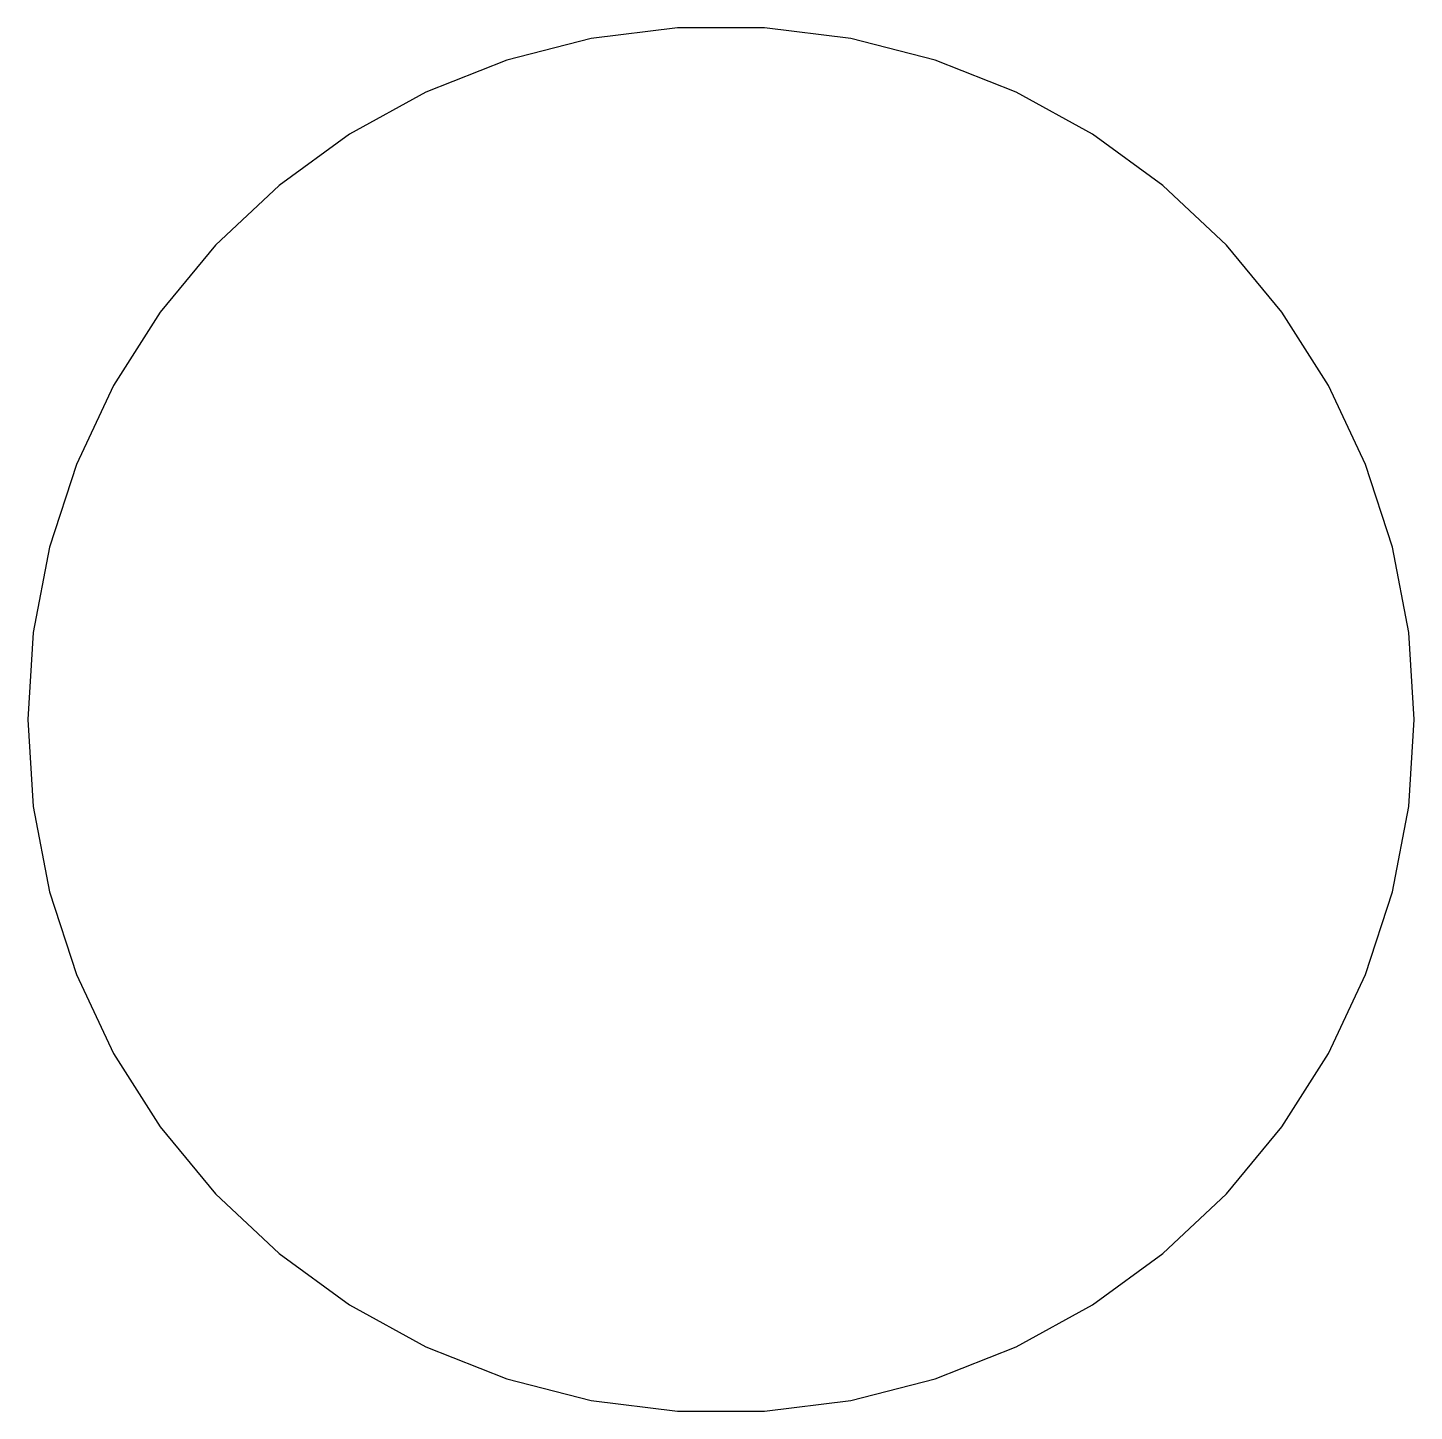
# Model space of a CAD drawing. Header units: metres. Extents: x -2 to 2, y -1 to 112.
# Drawn here: x -1 to 1, y -0.998 to 0.998 of the extents above.
import ezdxf

# ---------------------------------------------------------------- set-up
doc = ezdxf.new("R2010")
doc.units = ezdxf.units.M

msp = doc.modelspace()

# ---------------------------------------------------------------- linework, layer by layer
for p, q in [((-0.187378, 0.982285), (-0.309006, 0.95105)), ((-0.06279, 0.998016), (-0.187378, 0.982285)), ((0.06279, 0.998016), (-0.06279, 0.998016)), ((0.187378, 0.982285), (0.06279, 0.998016)), ((0.309006, 0.95105), (0.187378, 0.982285)), ((-0.309006, 0.95105), (-0.425766, 0.904816)), ((0.425766, 0.904816), (0.309006, 0.95105)), ((-0.425766, 0.904816), (-0.535812, 0.844315)), ((0.535812, 0.844315), (0.425766, 0.904816)), ((-0.535812, 0.844315), (-0.637421, 0.770508)), ((0.637421, 0.770508), (0.535812, 0.844315)), ((-0.637421, 0.770508), (-0.728958, 0.68454)), ((0.728958, 0.68454), (0.637421, 0.770508)), ((-0.728958, 0.68454), (-0.809006, 0.587784)), ((0.809006, 0.587784), (0.728958, 0.68454)), ((-0.809006, 0.587784), (-0.876297, 0.48175)), ((0.876297, 0.48175), (0.809006, 0.587784)), ((-0.876297, 0.48175), (-0.929764, 0.368118)), ((0.929764, 0.368118), (0.876297, 0.48175)), ((-0.929764, 0.368118), (-0.968582, 0.248688)), ((0.968582, 0.248688), (0.929764, 0.368118)), ((-0.968582, 0.248688), (-0.992111, 0.12532)), ((0.992111, 0.12532), (0.968582, 0.248688)), ((-0.992111, 0.12532), (-1, 0)), ((1, 0), (0.992111, 0.12532)), ((-1, 0), (-0.992111, -0.12532)), ((0.992111, -0.12532), (1, 0)), ((-0.992111, -0.12532), (-0.968582, -0.248688)), ((0.968582, -0.248688), (0.992111, -0.12532)), ((-0.968582, -0.248688), (-0.929764, -0.368118)), ((0.929764, -0.368118), (0.968582, -0.248688)), ((-0.929764, -0.368118), (-0.876297, -0.48175)), ((0.876297, -0.48175), (0.929764, -0.368118)), ((-0.876297, -0.48175), (-0.809006, -0.587784)), ((0.809006, -0.587784), (0.876297, -0.48175)), ((-0.809006, -0.587784), (-0.728958, -0.68454)), ((0.728958, -0.68454), (0.809006, -0.587784)), ((-0.728958, -0.68454), (-0.637421, -0.770508)), ((0.637421, -0.770508), (0.728958, -0.68454)), ((-0.637421, -0.770508), (-0.535812, -0.844315)), ((0.535812, -0.844315), (0.637421, -0.770508)), ((-0.535812, -0.844315), (-0.425766, -0.904816)), ((0.425766, -0.904816), (0.535812, -0.844315)), ((-0.425766, -0.904816), (-0.309006, -0.95105)), ((0.309006, -0.95105), (0.425766, -0.904816)), ((-0.309006, -0.95105), (-0.187378, -0.982285)), ((0.187378, -0.982285), (0.309006, -0.95105)), ((-0.187378, -0.982285), (-0.06279, -0.998016)), ((-0.06279, -0.998016), (0.06279, -0.998016)), ((0.06279, -0.998016), (0.187378, -0.982285))]:
    msp.add_line(p, q)

doc.saveas('drawing.dxf')
